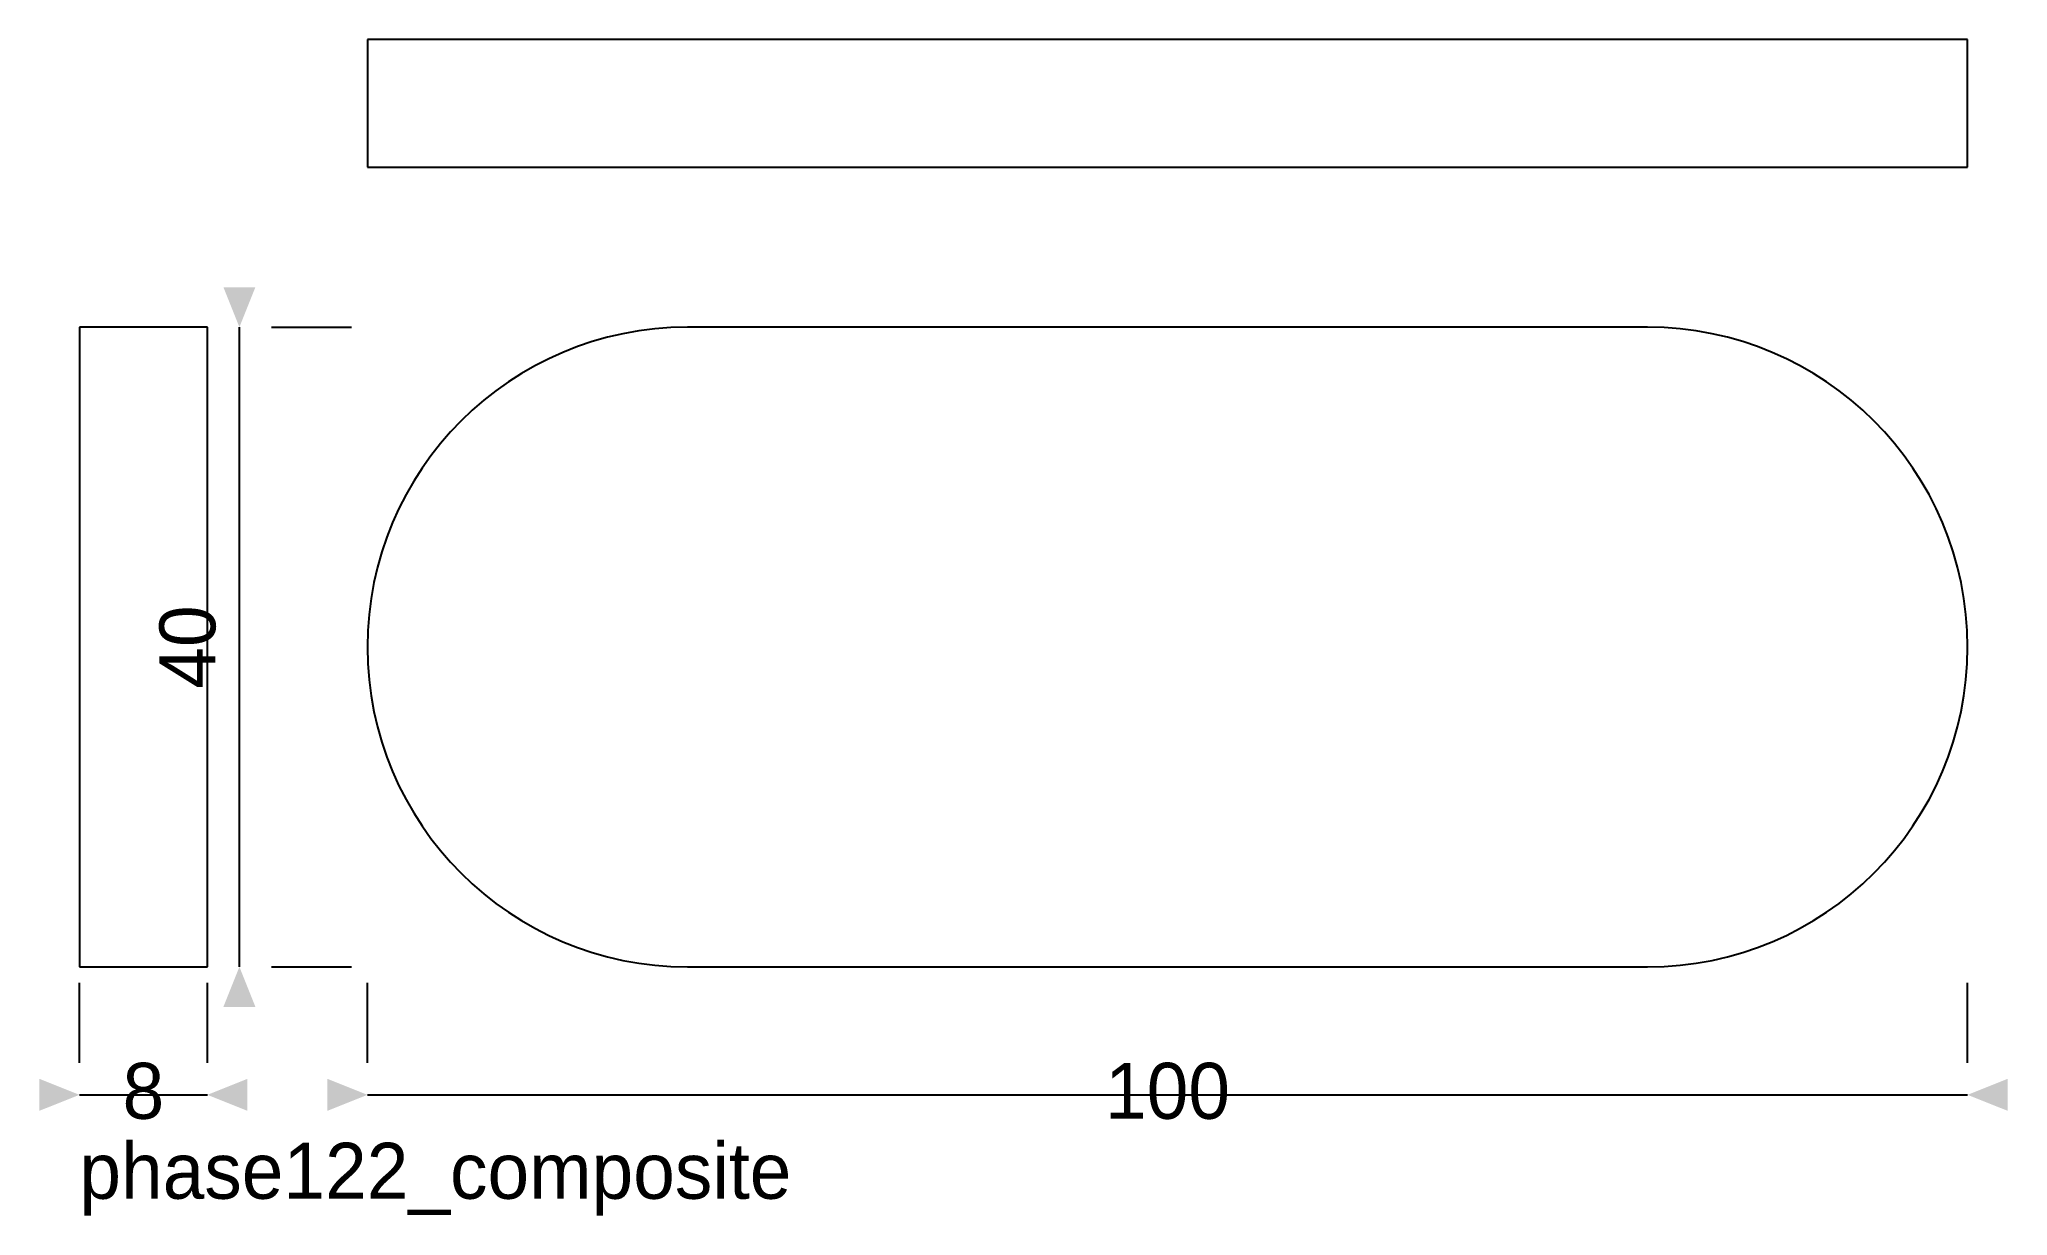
# Model space of a CAD drawing. Header units: millimetres. Extents: x 8 to 130, y 4 to 78.
import ezdxf
from ezdxf.enums import TextEntityAlignment as Align

# ---------------------------------------------------------------- set-up
doc = ezdxf.new("R2010")
doc.units = ezdxf.units.MM
for name, color, linetype in [('AICAD_ANNOTATION', 7, 'CONTINUOUS'), ('AICAD_DIMENSION', 7, 'CONTINUOUS'), ('AICAD_OBJECT', 7, 'CONTINUOUS')]:
    doc.layers.add(name, color=color, linetype=linetype)

msp = doc.modelspace()

# ---------------------------------------------------------------- linework, layer by layer
at = {"layer": 'AICAD_DIMENSION'}
for p, q in [((20, 19.5), (20, 59.5)), ((22, 59.5), (27, 59.5)), ((10, 13.5), (10, 18.5)), ((18, 13.5), (18, 18.5)), ((22, 19.5), (27, 19.5)), ((28, 13.5), (28, 18.5)), ((128, 13.5), (128, 18.5)), ((10, 11.5), (18, 11.5)), ((28, 11.5), (128, 11.5))]:
    msp.add_line(p, q, dxfattribs=at)
for points in [[(20, 59.5), (21, 62), (19, 62)], [(20, 19.5), (19, 17), (21, 17)], [(10, 11.5), (7.5, 12.5), (7.5, 10.5)], [(18, 11.5), (20.5, 10.5), (20.5, 12.5)], [(28, 11.5), (25.5, 12.5), (25.5, 10.5)], [(128, 11.5), (130.5, 10.5), (130.5, 12.5)]]:
    msp.add_solid(points, dxfattribs=at)
at = {"layer": 'AICAD_OBJECT'}
for p, q in [((128, 77.5), (28, 77.5)), ((28, 77.5), (28, 69.5)), ((128, 69.5), (128, 77.5)), ((28, 69.5), (128, 69.5)), ((18, 59.5), (10, 59.5)), ((10, 59.5), (10, 19.5)), ((18, 19.5), (18, 59.5)), ((108, 59.5), (48, 59.5)), ((10, 19.5), (18, 19.5)), ((48, 19.5), (108, 19.5))]:
    msp.add_line(p, q, dxfattribs=at)
for centre, start, end in [((48, 39.5), 90, 180), ((108, 39.5), 0, 90), ((48, 39.5), 180, -90), ((108, 39.5), -90, 0)]:
    msp.add_arc(centre, 20, start, end, dxfattribs=at)

# ---------------------------------------------------------------- texts
at = {"layer": 'AICAD_ANNOTATION'}
msp.add_text('phase122_composite', height=3.5, dxfattribs=at).set_placement((10, 5))
at = {"layer": 'AICAD_DIMENSION'}
msp.add_text('40', height=3.5, rotation=90, dxfattribs=at).set_placement((18.5, 39.5), align=Align.CENTER)
for s, p in [('8', (14, 10)), ('100', (78, 10))]:
    msp.add_text(s, height=3.5, dxfattribs=at).set_placement(p, align=Align.CENTER)

doc.saveas('drawing.dxf')
